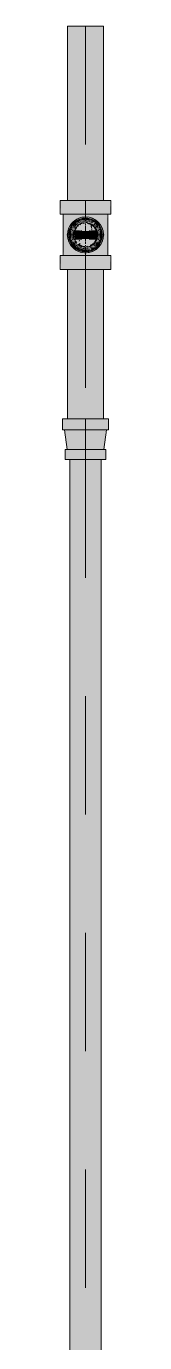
# Model space of a CAD drawing. Header units: millimetres. Extents: x -4000 to 187956, y -58990 to 162485.
# Drawn here: x 81716 to 81784, y 129964 to 131730 of the extents above; entities that cross this region are included whole.
import ezdxf

# ---------------------------------------------------------------- set-up
doc = ezdxf.new("R2010")
doc.units = ezdxf.units.MM
doc.linetypes.add('Dash 1_16_', pattern=[317.5, 158.75, -158.75])
for name, color, linetype, lineweight in [('F-SPRN', 3, 'Continuous', 9), ('P-PIPE', 3, 'Continuous', 9), ('P-PIPE-CNTR', 3, 'Continuous', 9)]:
    doc.layers.add(name, color=color, linetype=linetype, lineweight=lineweight)

# ---------------------------------------------------------------- blocks, each defined once
blk = doc.blocks.new('Sprinkler_Up - DN20-V250-FFS - TANG 1')
at = {"layer": 'F-SPRN', "transparency": 33554534}
for points in [[(10.9, 0), (22.2, 0), (18, 13.1), (6.9, 21.2), (-6.9, 21.2), (-18.2, 12.5), (-22.2, 0), (-3.9, 0.7), (-1.7, 2.9), (-1.2, 3.5), (-0.6, 4), (0.6, 4), (1.2, 3.5), (1.7, 2.9), (4.6, 0)], [(3.4, -21.2), (6.9, -21.2), (18, -13.1), (22.2, 0), (3.9, -0.7), (1.7, -2.9), (1.2, -3.5), (0.6, -4), (-0.6, -4), (-1.2, -3.5), (-1.7, -2.9), (-4.6, 0), (-22.2, 0), (-18, -13.1), (-6.9, -21.2), (0, -21.2)], [(0, -16.7), (4.3, -16.1), (11.8, -11.8), (16.1, -4.3), (16.1, 4.3), (10.8, 12.5), (8.3, 14.4), (0, 16.7), (-4.3, 16.1), (-11.8, 11.8), (-16.1, 4.3), (-16.1, -4.3), (-11.8, -11.8), (-8.3, -14.4)], [(0, -15.6), (7.8, -13.5), (13.5, -7.8), (15.1, -4), (15.1, 4), (13.5, 7.8), (7.8, 13.5), (0, 15.6), (-9.1, 12.5), (-11, 11), (-15.1, 4), (-15.1, -4), (-11, -11), (-7.8, -13.5)], [(-10.9, -5.5), (-10.9, 5.4), (-14.5, 5.4), (-14.5, -5.5)], [(-7.7, -5.5), (-7.7, 5.4), (-10.9, 5.4), (-10.9, -5.5)], [(0, -5.5), (0, 5.4), (-7.7, 5.4), (-7.7, -5.5)], [(0, 0), (5.7, 0), (2.9, 4.9), (-2.9, 4.9), (-5.7, 0)], [(-2.9, -4.9), (2.9, -4.9), (5.7, 0), (-5.7, 0)], [(0, 0), (4.6, 0), (0, 4.6), (-4.6, 0)], [(0, -4.6), (4.6, 0), (-4.6, 0)], [(0, -2.6), (1.3, 0), (-1.8, 0)], [(-1.3, 0), (1.8, 0), (0, 2.6)], [(7.7, -5.5), (7.7, 5.4), (0, 5.4), (0, -5.5)], [(7.7, -5.5), (10.9, -5.5), (10.9, 5.4), (7.7, 5.4)], [(14.5, -5.5), (14.5, 5.4), (10.9, 5.4), (10.9, -5.5)]]:
    blk.add_hatch(color=1, dxfattribs=at).paths.add_polyline_path(points)
at = {"layer": 'F-SPRN', "color": 1}
for p, q in [((-11.5, 5.4), (-14.5, 5.4)), ((-14.5, 5.4), (-11.3, 5.4)), ((-14.5, 5.4), (-14.5, 3.7)), ((-14.5, 3.3), (-14.5, 0)), ((-11.5, 5.4), (-11.5, 4)), ((-10.9, 1.9), (-10.9, 3.6)), ((-10.8, 5.4), (-8, 5.4)), ((-8.1, 5.4), (-10.8, 5.4)), ((-8.1, 5.4), (-8.1, 2.8)), ((-8.1, 2.5), (-8.1, 0.7)), ((-7.7, 4.8), (-7.7, 2.7)), ((-7.7, 4.8), (-7.7, 2.7)), ((-7.7, 2.1), (-7.7, 0.5)), ((-7.7, 2.1), (-7.7, 0.5)), ((-6.7, 5.4), (-4.7, 5.4)), ((-5.8, 3.8), (-5.8, 2.2)), ((-2.1, 0), (-2.1, 0)), ((-2.1, 0), (-2.1, -0.1)), ((0, 2.1), (-0.1, 2.1)), ((2.1, 0), (2.1, 0.1)), ((2.1, 0), (2.1, 0)), ((4.7, 5.4), (6.5, 5.4)), ((7.7, 5.4), (10.8, 5.4)), ((7.7, 5.2), (7.7, 2.7)), ((7.7, 5.2), (7.7, 2.7)), ((7.7, 2.3), (7.7, 0.5)), ((7.7, 2.3), (7.7, 0.5)), ((10.8, 5.4), (8.1, 5.4)), ((8.1, 5.4), (8.1, 2.8)), ((8.1, 2.5), (8.1, 0.4)), ((10.9, 5.4), (10.9, 5.4)), ((10.9, 5.4), (14.5, 5.4)), ((11.5, 5.4), (10.9, 5.4)), ((10.9, 3.6), (10.9, 0.2)), ((14.5, 5.4), (11.5, 5.4)), ((11.5, 5.4), (11.5, 4)), ((11.5, 3), (11.5, 0.2)), ((14.5, 5.4), (14.5, -5.5)), ((-14.5, -1.3), (-14.5, -3.7)), ((-11.1, -5.5), (-14.5, -5.5)), ((-14.5, -5.5), (-11.5, -5.5)), ((-10.9, -2.6), (-10.9, -1.3)), ((-10.8, -5.5), (-8.1, -5.5)), ((-7.8, -5.5), (-10.8, -5.5)), ((-8.1, -4.2), (-8.1, -5.5)), ((-7.7, -2.7), (-7.7, -4)), ((-7.7, -2.7), (-7.7, -4)), ((-7, -5.5), (-5.8, -5.5)), ((-4.8, -5.5), (-7, -5.5)), ((-5.8, -2.3), (-5.8, -3.8)), ((-2.1, -0.3), (-2, -0.4)), ((-2, -0.4), (-2, -0.5)), ((-2, -0.5), (-2, -0.6)), ((-2, -0.6), (-2, -0.7)), ((-2, -0.7), (-1.9, -0.7)), ((-1.9, -0.7), (-1.9, -0.8)), ((-1.9, -0.8), (-1.9, -0.9)), ((-1.9, -0.9), (-1.8, -1)), ((-1.8, -1), (-1.8, -1.1)), ((-1.8, -1), (-1.8, -1)), ((-1.8, -1.1), (-1.7, -1.2)), ((-1.7, -1.2), (-1.6, -1.3)), ((-1.7, -1.2), (-1.7, -1.2)), ((-1.6, -1.3), (-1.6, -1.4)), ((-1.6, -1.4), (-1.5, -1.4)), ((-1.5, -1.4), (-1.4, -1.5)), ((-1.4, -1.5), (-1.3, -1.6)), ((-1.4, -1.5), (-1.4, -1.5)), ((-1.3, -1.6), (-1.3, -1.7)), ((-1.3, -1.7), (-1.2, -1.7)), ((-1.2, -1.7), (-1.1, -1.7)), ((-1.1, -1.7), (-1.1, -1.8)), ((-1.1, -1.8), (-1, -1.8)), ((-1, -1.8), (-0.9, -1.9)), ((-0.9, -1.9), (-0.8, -1.9)), ((-0.8, -1.9), (-0.7, -2)), ((-0.8, -1.9), (-0.8, -1.9)), ((-0.7, -2), (-0.6, -2)), ((-0.6, -2), (-0.5, -2)), ((-0.5, -2), (-0.4, -2)), ((-0.4, -2), (-0.3, -2.1)), ((-0.4, -2), (-0.4, -2)), ((-0.3, -2.1), (-0.2, -2.1)), ((-0.2, -2.1), (-0.1, -2.1)), ((-0.1, -2.1), (0, -2.1)), ((0, -2.1), (0.1, -2.1)), ((0.1, -2.1), (0.2, -2.1)), ((0.1, -2.1), (0.1, -2.1)), ((0.2, -2.1), (0.3, -2.1)), ((0.3, -2.1), (0.4, -2)), ((0.4, -2), (0.5, -2)), ((0.5, -2), (0.6, -2)), ((0.6, -2), (0.7, -2)), ((0.6, -2), (0.6, -2)), ((0.7, -2), (0.8, -1.9)), ((0.8, -1.9), (0.9, -1.9)), ((0.9, -1.9), (1, -1.8)), ((0.9, -1.9), (0.9, -1.9)), ((1, -1.8), (1.1, -1.8)), ((1.1, -1.8), (1.2, -1.7)), ((1.2, -1.7), (1.3, -1.6)), ((1.2, -1.7), (1.2, -1.7)), ((1.3, -1.6), (1.4, -1.6)), ((1.4, -1.5), (1.5, -1.5)), ((1.4, -1.6), (1.4, -1.5)), ((1.5, -1.4), (1.6, -1.3)), ((1.5, -1.5), (1.5, -1.4)), ((1.6, -1.3), (1.7, -1.2)), ((1.6, -1.3), (1.6, -1.3)), ((1.7, -1.1), (1.8, -1.1)), ((1.7, -1.2), (1.7, -1.1)), ((1.8, -1), (1.9, -0.9)), ((1.8, -1.1), (1.8, -1)), ((1.9, -0.8), (2, -0.7)), ((1.9, -0.8), (1.9, -0.8)), ((1.9, -0.9), (1.9, -0.8)), ((2, -0.4), (2.1, -0.3)), ((2, -0.5), (2, -0.4)), ((2, -0.5), (2, -0.5)), ((2, -0.6), (2, -0.5)), ((2, -0.7), (2, -0.6)), ((2.1, -0.1), (2.1, 0)), ((2.1, -0.2), (2.1, -0.1)), ((2.1, -0.3), (2.1, -0.2)), ((7, -5.5), (4.8, -5.5)), ((5.8, -2.2), (5.8, -3.8)), ((5.8, -5.5), (7, -5.5)), ((7.7, -0.5), (7.7, -2.3)), ((7.7, -0.5), (7.7, -2.3)), ((7.7, -2.7), (7.7, -5.4)), ((7.7, -2.7), (7.7, -5.4)), ((10.8, -5.5), (7.7, -5.5)), ((8.1, -0.4), (8.1, -2.5)), ((8.1, -2.8), (8.1, -5.5)), ((8.1, -5.5), (10.8, -5.5)), ((10.9, -0.2), (10.9, -3.6)), ((10.9, -5.5), (11.5, -5.5)), ((14.5, -5.5), (10.9, -5.5)), ((10.9, -5.5), (10.9, -5.5)), ((11.5, -0.2), (11.5, -3)), ((11.5, -4), (11.5, -5.5)), ((11.5, -5.5), (14.5, -5.5))]:
    blk.add_line(p, q, dxfattribs=at)
at = {"layer": 'F-SPRN', "color": 1, "flags": 128}
for points in [[(-0.6, 2), (-0.7, 2), (-0.8, 1.9), (-0.9, 1.9), (-0.9, 1.9), (-1, 1.8), (-1.1, 1.8), (-1.2, 1.7), (-1.2, 1.7), (-1.3, 1.6), (-1.4, 1.6), (-1.4, 1.5), (-1.5, 1.5), (-1.5, 1.4), (-1.6, 1.3), (-1.6, 1.3), (-1.7, 1.2), (-1.7, 1.1), (-1.8, 1.1), (-1.8, 1), (-1.9, 0.9), (-1.9, 0.8), (-1.9, 0.8), (-2, 0.7), (-2, 0.6), (-2, 0.5), (-2, 0.5), (-2, 0.4), (-2.1, 0.3), (-2.1, 0.2), (-2.1, 0.1), (-2.1, 0)], [(-0.5, 2), (-0.6, 2), (-0.6, 2)], [(-0.1, 2.1), (-0.1, 2.1), (-0.2, 2.1), (-0.3, 2.1), (-0.4, 2), (-0.5, 2)], [(2.1, 0.1), (2.1, 0.2), (2.1, 0.2), (2.1, 0.3), (2, 0.4), (2, 0.5), (2, 0.6), (2, 0.7), (1.9, 0.7), (1.9, 0.8), (1.9, 0.9), (1.8, 1), (1.8, 1), (1.8, 1.1), (1.7, 1.2), (1.7, 1.2), (1.6, 1.3), (1.6, 1.4), (1.5, 1.4), (1.4, 1.5), (1.4, 1.5), (1.3, 1.6), (1.3, 1.7), (1.2, 1.7), (1.1, 1.7), (1.1, 1.8), (1, 1.8), (0.9, 1.9), (0.8, 1.9), (0.8, 1.9), (0.7, 2), (0.6, 2), (0.5, 2), (0.4, 2), (0.4, 2), (0.3, 2.1), (0.2, 2.1), (0.1, 2.1), (0, 2.1)], [(-2.1, -0.1), (-2.1, -0.2), (-2.1, -0.2), (-2.1, -0.3)]]:
    blk.add_lwpolyline(points, dxfattribs=at)
at = {"layer": 'F-SPRN', "color": 1}
for radius, start, end in [(22.2, 360, 180), (21.9, 108.2621, 125.7507), (21.9, 99.348, 107.901), (21.9, 90.145, 98.8503), (21.9, 72.5583, 89.4624), (21.9, 54.2493, 71.7379), (21.9, 165.6773, 179.2615), (21.9, 144.9438, 164.8151), (21.9, 144, 144.9438), (21.9, 126.6942, 143.2701), (16.7, 167.6802, 180), (16.7, 167.6802, 180), (16.7, 155.3879, 164.9693), (16.7, 155.3879, 164.9693), (15.6, 166.4265, 180), (15.6, 166.4265, 180), (15.6, 150.9409, 165), (15.6, 159.6139, 165), (16.7, 136.7213, 149.931), (16.7, 136.7213, 149.931), (15.6, 150.9409, 156.3845), (15.6, 138.4214, 150), (15.6, 138.4214, 150), (16.7, 130.7528, 135), (16.7, 130.7528, 135), (16.7, 121.4181, 130.5751), (16.7, 121.4181, 130.5751), (15.6, 126.205, 133.2078), (15.6, 126.205, 133.2078), (16.7, 106.5995, 120), (16.7, 106.5995, 120), (15.6, 114.4363, 119.9813), (15.6, 114.4363, 119.9813), (4.63, 155.7832, 180), (4.63, 155.7832, 180), (16.7, 96.4143, 105), (16.7, 96.4143, 105), (4.63, 109.0192, 138.2703), (4.63, 109.0192, 138.2703), (15.6, 95.5762, 100.6843), (15.6, 95.5762, 100.6843), (2.56, 109.0192, 168.8278), (2.56, 109.0192, 168.8278), (2.04, 109.0192, 180), (16.7, 83.0684, 90), (16.7, 83.0684, 90), (4.63, 17.9592, 90), (4.63, 17.9592, 90), (3.81, 57.0577, 90), (2.56, 14.5599, 90), (2.56, 14.5599, 90), (2.04, 10.4703, 90), (15.6, 75.573, 80.5892), (15.6, 75.573, 80.5892), (3.81, 16.1605, 43.8358), (15.6, 67.5614, 74.5481), (15.6, 67.5614, 74.5481), (16.7, 60, 75), (16.7, 60, 75), (15.6, 60.0187, 65.5637), (15.6, 60.0187, 65.5637), (15.6, 54.096, 60), (15.6, 54.096, 60), (16.7, 49.4249, 58.5819), (16.7, 49.4249, 58.5819), (15.6, 46.7922, 53.795), (15.6, 46.7922, 53.795), (16.7, 48.9777, 49.2472), (16.7, 45, 48.9777), (16.7, 48.9777, 49.2472), (16.7, 45, 48.9777), (15.6, 45, 45.7513), (15.6, 45, 45.7513), (15.6, 30, 41.5786), (15.6, 30, 41.5786), (16.7, 30, 43.2787), (16.7, 30, 43.2787), (21.9, 36.7299, 53.3058), (15.6, 23.6155, 29.5646), (15.6, 15, 29.5646), (15.6, 15, 20.3861), (16.7, 15, 24.6121), (16.7, 15, 24.6121), (15.6, 360, 13.6618), (15.6, 0, 13.6618), (16.7, 360, 12.3198), (16.7, 0, 12.3198), (21.9, 15.1849, 35.2302), (21.9, 0.7385, 14.3227), (22.2, 180, 360), (21.9, 180.7385, 194.3227), (21.9, 195.1849, 215.2302), (21.9, 216.7299, 233.3058), (16.7, 180, 192.3198), (16.7, 180, 192.3198), (16.7, 195.0307, 204.6121), (16.7, 195.0307, 204.6121), (15.6, 181.9082, 193.6618), (15.6, 181.9082, 193.6618), (15.6, 197.3339, 209.5646), (15.6, 197.3339, 209.5646), (16.7, 210.069, 223.2787), (16.7, 210.069, 223.2787), (15.6, 212.5472, 221.5786), (15.6, 212.5472, 221.5786), (16.7, 229.4249, 238.5819), (16.7, 229.4249, 238.5819), (15.6, 233.795, 240), (15.6, 233.795, 240), (16.7, 240, 255), (16.7, 240, 255), (15.6, 240.0187, 254.5481), (15.6, 240.0187, 254.5481), (4.63, 197.9592, 0), (4.63, 197.9592, 360), (15.6, 255, 267.64), (15.6, 255, 267.64), (3.81, 196.1605, 360), (2.56, 191.1677, 270), (2.56, 191.1677, 270), (2.04, 190.4703, 270), (16.7, 263.0684, 270), (16.7, 263.0684, 270), (2.04, 270, 0), (2.56, 270, 0), (2.56, 270, 360), (15.6, 275.5762, 280.6843), (15.6, 275.5762, 280.6843), (16.7, 276.4143, 285), (16.7, 276.4143, 285), (16.7, 286.5995, 300), (16.7, 286.5995, 300), (15.6, 294.4363, 299.9813), (15.6, 294.4363, 299.9813), (15.6, 300, 313.2078), (15.6, 300, 313.2078), (16.7, 301.4181, 310.5751), (16.7, 301.4181, 310.5751), (15.6, 314.2487, 315), (15.6, 314.2487, 315), (16.7, 311.0223, 315), (16.7, 311.0223, 315), (15.6, 318.4214, 330), (15.6, 318.4214, 330), (16.7, 316.7213, 330), (16.7, 316.7213, 330), (21.9, 306.6942, 323.2701), (15.6, 330.4354, 345), (15.6, 330.4354, 336.3845), (15.6, 339.6139, 345), (15.6, 346.3382, 360), (15.6, 346.3382, 360), (16.7, 335.3879, 345), (16.7, 335.3879, 345), (16.7, 347.6802, 360), (16.7, 347.6802, 360), (21.9, 324.7698, 344.8151), (21.9, 345.6773, 359.2615), (21.9, 234.2493, 251.7379), (21.9, 252.5583, 269.4624), (21.9, 270.145, 278.8503), (21.9, 279.348, 287.901), (21.9, 288.2621, 305.7507)]:
    blk.add_arc((0, 0), radius, start, end, dxfattribs=at)
blk = doc.blocks.new('Steel_Transition_Threaded_HoaPhat - Standard-V256-FFS - TANG 1')
at = {"layer": 'P-PIPE', "lineweight": 13, "transparency": 33554534}
h = blk.add_hatch(color=1, dxfattribs=at)
h.paths.add_polyline_path([(81750, 131427.6), (81755.8, 131428.4), (81761.3, 131430.6), (81765.9, 131434.2), (81769.5, 131438.8), (81771.7, 131444.3), (81772.5, 131450.1), (81771.7, 131455.9), (81769.5, 131461.3), (81765.9, 131466), (81760.9, 131469.7), (81755.8, 131471.8), (81750, 131472.6), (81744.2, 131471.8), (81738.8, 131469.6), (81731.5, 131462.6), (81730.5, 131461.3), (81728.3, 131455.9), (81727.5, 131450.1), (81728.3, 131444.3), (81730.5, 131438.8), (81734.1, 131434.2), (81738.8, 131430.6), (81744.2, 131428.4)])
h.paths.add_polyline_path([(81750, 131430), (81744.8, 131430.7), (81740, 131432.7), (81735.8, 131435.9), (81732.6, 131440), (81730.6, 131444.9), (81729.9, 131450.1), (81730.6, 131455.3), (81734.5, 131462.6), (81735.8, 131464.3), (81740, 131467.5), (81744.8, 131469.5), (81750, 131470.2), (81755.2, 131469.5), (81760.9, 131466.9), (81764.2, 131464.3), (81767.4, 131460.1), (81769.4, 131455.3), (81770.1, 131450.1), (81769.4, 131444.9), (81767.4, 131440), (81760.9, 131433.3), (81760.1, 131432.7), (81755.2, 131430.7)])
for points in [[(81750, 131430), (81750, 131433.7), (81741.8, 131435.9), (81735.8, 131441.9), (81733.6, 131450.1), (81735.8, 131458.3), (81741.8, 131464.3), (81750, 131466.5), (81750, 131470.2), (81744.8, 131469.5), (81740, 131467.5), (81734.5, 131462.6), (81732.6, 131460.1), (81730.6, 131455.3), (81729.9, 131450.1), (81730.6, 131444.9), (81732.6, 131440), (81735.8, 131435.9), (81740, 131432.7), (81744.8, 131430.7)], [(81750, 131431.6), (81754.8, 131432.2), (81760.9, 131435.3), (81763.1, 131437), (81766, 131440.8), (81767.9, 131445.3), (81768.5, 131450.1), (81767.9, 131454.9), (81766, 131459.3), (81760.9, 131464.9), (81759.3, 131466.1), (81754.8, 131468), (81750, 131468.6), (81745.2, 131468), (81740.8, 131466.1), (81736.5, 131462.6), (81734, 131459.3), (81732.1, 131454.9), (81731.5, 131450.1), (81732.1, 131445.3), (81734, 131440.8), (81736.9, 131437), (81740.8, 131434.1), (81745.2, 131432.2)], [(81750, 131430), (81755.2, 131430.7), (81760.9, 131433.3), (81764.2, 131435.9), (81767.4, 131440), (81769.4, 131444.9), (81770.1, 131450.1), (81769.4, 131455.3), (81767.4, 131460.1), (81760.9, 131466.9), (81760.1, 131467.5), (81755.2, 131469.5), (81750, 131470.2), (81750, 131466.5), (81758.2, 131464.3), (81764.2, 131458.3), (81766.4, 131450.1), (81764.2, 131441.9), (81758.2, 131435.9), (81750, 131433.7)]]:
    blk.add_hatch(color=1, dxfattribs=at).paths.add_polyline_path(points)
at = {"layer": 'P-PIPE', "color": 20, "lineweight": 13}
for radius, start, end in [(22.5, 90, 270), (22.5, 150, 165), (22.5, 135, 150), (20.1, 150, 162.7449), (20.1, 141.0399, 148.1553), (18.5, 137.133, 150), (18.5, 137.133, 150), (22.5, 105, 135), (20.1, 128.8856, 139.8677), (16.4, 143.5463, 150), (18.5, 135, 137.133), (18.5, 135, 137.133), (18.5, 123.4976, 133.2041), (18.5, 123.4976, 133.2041), (20.1, 109.6859, 125.0043), (16.4, 121.0738, 128.0319), (18.5, 106.819, 120), (18.5, 106.819, 120), (16.4, 115.1607, 120), (16.4, 107.4657, 111.9681), (22.5, 90, 105), (20.1, 100.9975, 105), (18.5, 91.4353, 103.2046), (18.5, 91.4353, 103.2046), (16.4, 96.2132, 104.6042), (20.1, 90.5246, 98.5089), (22.5, 75, 90), (22.5, 270, 90), (18.5, 78.0986, 90), (18.5, 78.0986, 90), (22.5, 270, 45), (20.1, 75.0607, 87.9279), (18.5, 60, 75), (18.5, 60, 75), (16.4, 66.9681, 72.9388), (20.1, 57.0412, 75), (22.5, 45, 75), (16.4, 50.4733, 56.6389), (16.4, 48.2037, 50.4105), (16.4, 45, 48.2037), (18.5, 46.7959, 53.6534), (18.5, 46.7959, 53.6534), (20.1, 45, 51.1144), (16.4, 30, 38.0319), (18.5, 30, 43.5703), (18.5, 30, 43.5703), (20.1, 31.8447, 45), (20.1, 17.2551, 30), (22.5, 165, 195), (22.5, 195, 210), (20.1, 166.0499, 193.9501), (20.1, 197.2551, 210), (18.5, 166.5939, 180), (18.5, 166.5939, 193.4061), (18.5, 180, 193.4061), (18.5, 157.6232, 165), (18.5, 157.6232, 165), (18.5, 195, 202.3768), (18.5, 195, 202.3768), (16.4, 168.5467, 178.9063), (16.4, 184.8393, 191.4533), (18.5, 210, 223.5703), (18.5, 210, 223.5703), (16.4, 158.0319, 163.506), (16.4, 210.6635, 216.4537), (18.5, 316.4297, 330), (18.5, 316.4297, 330), (16.4, 338.0319, 342.8691), (16.4, 0, 8.0319), (16.4, 353.5463, 0), (18.5, 15, 22.3768), (18.5, 15, 22.3768), (18.5, 337.6232, 345), (18.5, 337.6232, 345), (20.1, 330, 342.7449), (18.5, 0, 13.4061), (18.5, 346.5939, 13.4061), (18.5, 346.5939, 0), (20.1, 346.0499, 13.9501), (22.5, 210, 225), (20.1, 211.8447, 231.1144), (22.5, 225, 255), (18.5, 226.7959, 236.5024), (18.5, 226.7959, 236.5024), (20.1, 234.9957, 255), (16.4, 230.4733, 236.6389), (18.5, 240, 255), (18.5, 240, 255), (16.4, 240, 246.5955), (22.5, 255, 270), (16.4, 250.3629, 255), (20.1, 255.0607, 267.9279), (18.5, 258.0986, 270), (18.5, 258.0986, 270), (16.4, 264.1652, 268.506), (20.1, 270.5246, 278.5089), (18.5, 271.4353, 283.2046), (18.5, 271.4353, 283.2046), (16.4, 276.2132, 283.9063), (20.1, 280.9975, 285), (16.4, 287.4657, 291.9681), (18.5, 286.819, 300), (18.5, 286.819, 300), (16.4, 293.4045, 300), (20.1, 289.6859, 302.9588), (16.4, 311.7963, 315), (18.5, 306.3466, 313.2041), (18.5, 306.3466, 313.2041), (20.1, 308.8856, 328.1553)]:
    blk.add_arc((81750, 131450.1), radius, start, end, dxfattribs=at)

msp = doc.modelspace()

# ---------------------------------------------------------------- hatches: boundary and pattern name
at = {"layer": 'P-PIPE', "transparency": 33554534}
for points in [[(81743.8, 131496.4), (81750, 131496.4), (81750, 131729.9), (81725.9, 131729.9), (81726.7, 131496.4), (81737.9, 131496.4)], [(81773.3, 131496.4), (81774.1, 131496.4), (81773.3, 131729.9), (81750, 131729.9), (81750, 131496.4), (81770.9, 131496.4)], [(81726.1, 131478), (81750, 131478), (81750, 131496.4), (81716.2, 131496.4), (81717.4, 131478), (81720.7, 131478)], [(81783.8, 131478), (81782.6, 131496.4), (81750, 131496.4), (81750, 131478), (81782.6, 131478)], [(81731.9, 131422.3), (81750, 131422.3), (81750, 131428.9), (81742.6, 131430.3), (81736.3, 131434), (81731.7, 131439.4), (81729.2, 131446.3), (81729.2, 131453.9), (81733.3, 131462.6), (81736.3, 131466.2), (81742.6, 131469.9), (81750, 131471.2), (81750, 131478), (81720, 131478), (81721, 131422.3), (81728.8, 131422.3)], [(81768.1, 131422.3), (81780, 131422.3), (81779, 131478), (81750, 131478), (81750, 131471.2), (81757.5, 131469.9), (81763.7, 131466.2), (81768.3, 131460.8), (81770.8, 131453.9), (81770.8, 131446.3), (81768.3, 131439.4), (81760.9, 131432.3), (81757.5, 131430.3), (81750, 131428.9), (81750, 131422.3), (81765, 131422.3)], [(81750, 131426), (81756.2, 131426.8), (81762.1, 131429.2), (81767.1, 131433), (81770.9, 131438), (81773.3, 131443.8), (81774.1, 131450.1), (81773.3, 131456.3), (81770.9, 131462.1), (81767.1, 131467.1), (81760.9, 131471.5), (81756.2, 131473.4), (81750, 131474.2), (81743.8, 131473.4), (81737.9, 131471), (81733, 131467.1), (81729.1, 131462.1), (81726.7, 131456.3), (81725.9, 131450.1), (81726.7, 131443.8), (81729.1, 131438), (81733, 131433), (81737.9, 131429.2), (81743.8, 131426.8), (81748.9, 131426.1)], [(81741.7, 131435.6), (81742.8, 131437.6), (81741.7, 131441.7), (81742.8, 131445.9), (81745.8, 131449), (81757.2, 131454.3), (81758.4, 131458.4), (81757.2, 131462.6), (81755.9, 131464.3), (81750, 131466.8), (81741.7, 131464.6), (81735.5, 131458.4), (81733.3, 131450.1), (81735.5, 131441.7), (81738.2, 131438.3)], [(81750, 131433.4), (81758.4, 131435.6), (81761.8, 131438.3), (81766.1, 131445.8), (81766.1, 131454.4), (81760.9, 131462.6), (81758.4, 131464.6), (81750, 131466.8), (81745.7, 131466.2), (81738.2, 131461.9), (81733.9, 131454.4), (81733.9, 131445.8), (81738.2, 131438.3), (81741.7, 131435.6)], [(81726.1, 131403.8), (81750, 131403.8), (81750, 131422.3), (81716.2, 131422.3), (81717.4, 131403.8), (81720.7, 131403.8)], [(81783.8, 131403.8), (81782.6, 131422.3), (81750, 131422.3), (81750, 131403.8), (81782.6, 131403.8)], [(81743.8, 131203.5), (81750, 131203.5), (81750, 131403.8), (81725.9, 131403.8), (81726.7, 131203.5), (81737.9, 131203.5)], [(81750, 131203.5), (81774.1, 131203.5), (81773.3, 131403.8), (81750, 131403.8), (81750, 131280.1)], [(81720.3, 131188.6), (81780.8, 131188.6), (81779.8, 131203.5), (81719.2, 131203.5), (81719.2, 131188.6)], [(81771.5, 131162.2), (81774.8, 131162.2), (81777.1, 131188.6), (81721.9, 131188.6), (81726.1, 131162.2), (81767.5, 131162.2)], [(81723.6, 131148.9), (81777.4, 131148.9), (81776.4, 131162.2), (81722.7, 131162.2), (81722.7, 131148.9)], [(81750, 128493.7), (81750, 131148.9), (81728.9, 131148.9), (81729.6, 128493.7), (81744.5, 128493.7)], [(81750, 128493.7), (81771.1, 128493.7), (81770.4, 131148.9), (81750, 131148.9), (81750, 128506)]]:
    msp.add_hatch(color=1, dxfattribs=at).paths.add_polyline_path(points)

# ---------------------------------------------------------------- linework, layer by layer
at = {"layer": 'P-PIPE', "color": 20, "lineweight": 13}
for p, q in [((81725.9, 131729.9), (81725.9, 131496.4)), ((81774.1, 131729.9), (81725.9, 131729.9)), ((81774.1, 131496.4), (81774.1, 131729.9)), ((81716.2, 131496.4), (81716.2, 131478)), ((81725.8, 131496.4), (81716.2, 131496.4)), ((81750, 131496.4), (81716.2, 131496.4)), ((81725.9, 131496.4), (81732.9, 131496.4)), ((81732.9, 131496.4), (81726.6, 131496.4)), ((81741.3, 131496.4), (81733.1, 131496.4)), ((81733.1, 131496.4), (81766.9, 131496.4)), ((81750, 131496.4), (81741.3, 131496.4)), ((81758.7, 131496.4), (81750, 131496.4)), ((81783.8, 131496.4), (81750, 131496.4)), ((81766.9, 131496.4), (81758.7, 131496.4)), ((81773.4, 131496.4), (81767.1, 131496.4)), ((81767.1, 131496.4), (81774.1, 131496.4)), ((81779.3, 131496.4), (81774.2, 131496.4)), ((81783.8, 131496.4), (81779.3, 131496.4)), ((81783.8, 131478), (81783.8, 131496.4)), ((81716.2, 131478), (81719.8, 131478)), ((81716.2, 131478), (81750, 131478)), ((81720, 131478), (81720, 131422.3)), ((81721, 131478), (81720, 131478)), ((81741.2, 131478), (81720, 131478)), ((81721, 131478), (81726.1, 131478)), ((81724, 131478), (81721, 131478)), ((81728.8, 131478), (81724, 131478)), ((81726.1, 131478), (81733.1, 131478)), ((81735, 131478), (81728.8, 131478)), ((81733.1, 131478), (81741.3, 131478)), ((81741.2, 131478), (81735, 131478)), ((81742.2, 131478), (81750, 131478)), ((81750, 131478), (81742.2, 131478)), ((81750, 131478), (81742.2, 131478)), ((81750, 131478), (81757.8, 131478)), ((81750, 131478), (81783.8, 131478)), ((81757.8, 131478), (81750, 131478)), ((81757.8, 131478), (81750, 131478)), ((81758.7, 131478), (81761, 131478)), ((81761, 131478), (81758.8, 131478)), ((81780, 131478), (81758.8, 131478)), ((81761.5, 131478), (81766.9, 131478)), ((81765, 131478), (81761.5, 131478)), ((81771.2, 131478), (81765, 131478)), ((81766.9, 131478), (81773.9, 131478)), ((81776, 131478), (81771.2, 131478)), ((81773.9, 131478), (81779, 131478)), ((81779, 131478), (81776, 131478)), ((81780, 131478), (81779, 131478)), ((81780, 131422.3), (81780, 131478)), ((81780.2, 131478), (81783.8, 131478)), ((81716.2, 131422.3), (81716.2, 131403.8)), ((81719.8, 131422.3), (81716.2, 131422.3)), ((81750, 131422.3), (81716.2, 131422.3)), ((81720, 131422.3), (81721, 131422.3)), ((81720, 131422.3), (81741.2, 131422.3)), ((81726.1, 131422.3), (81721, 131422.3)), ((81721, 131422.3), (81724, 131422.3)), ((81724, 131422.3), (81728.8, 131422.3)), ((81733.1, 131422.3), (81726.1, 131422.3)), ((81728.8, 131422.3), (81735, 131422.3)), ((81741.3, 131422.3), (81733.1, 131422.3)), ((81735, 131422.3), (81741.2, 131422.3)), ((81750, 131422.3), (81742.2, 131422.3)), ((81742.2, 131422.3), (81750, 131422.3)), ((81742.2, 131422.3), (81750, 131422.3)), ((81757.8, 131422.3), (81750, 131422.3)), ((81783.8, 131422.3), (81750, 131422.3)), ((81750, 131422.3), (81757.8, 131422.3)), ((81750, 131422.3), (81757.8, 131422.3)), ((81766.9, 131422.3), (81758.7, 131422.3)), ((81758.8, 131422.3), (81765, 131422.3)), ((81758.8, 131422.3), (81780, 131422.3)), ((81765, 131422.3), (81771.2, 131422.3)), ((81773.9, 131422.3), (81766.9, 131422.3)), ((81771.2, 131422.3), (81776, 131422.3)), ((81779, 131422.3), (81773.9, 131422.3)), ((81776, 131422.3), (81779, 131422.3)), ((81779, 131422.3), (81780, 131422.3)), ((81783.8, 131422.3), (81780.2, 131422.3)), ((81783.8, 131403.8), (81783.8, 131422.3)), ((81716.2, 131403.8), (81720.7, 131403.8)), ((81716.2, 131403.8), (81750, 131403.8)), ((81720.7, 131403.8), (81725.8, 131403.8)), ((81725.9, 131403.8), (81725.9, 131203.5)), ((81732.9, 131403.8), (81725.9, 131403.8)), ((81726.6, 131403.8), (81732.9, 131403.8)), ((81733.1, 131403.8), (81741.3, 131403.8)), ((81766.9, 131403.8), (81733.1, 131403.8)), ((81741.3, 131403.8), (81750, 131403.8)), ((81750, 131403.8), (81758.7, 131403.8)), ((81750, 131403.8), (81783.8, 131403.8)), ((81758.7, 131403.8), (81766.9, 131403.8)), ((81767.1, 131403.8), (81773.4, 131403.8)), ((81774.1, 131403.8), (81767.1, 131403.8)), ((81774.1, 131203.5), (81774.1, 131403.8)), ((81774.2, 131403.8), (81783.8, 131403.8)), ((81719.2, 131203.5), (81719.2, 131188.6)), ((81780.8, 131203.5), (81719.2, 131203.5)), ((81725.7, 131203.5), (81719.2, 131203.5)), ((81725.9, 131203.5), (81728, 131203.5)), ((81728.2, 131203.5), (81726.5, 131203.5)), ((81734.6, 131203.5), (81729, 131203.5)), ((81729.1, 131203.5), (81770.9, 131203.5)), ((81742, 131203.5), (81734.6, 131203.5)), ((81750, 131203.5), (81742, 131203.5)), ((81758, 131203.5), (81750, 131203.5)), ((81765.4, 131203.5), (81758, 131203.5)), ((81771, 131203.5), (81765.4, 131203.5)), ((81773.5, 131203.5), (81771.8, 131203.5)), ((81772, 131203.5), (81774.1, 131203.5)), ((81780.8, 131203.5), (81774.3, 131203.5)), ((81780.8, 131188.6), (81780.8, 131203.5)), ((81719.2, 131188.6), (81721.7, 131188.6)), ((81719.2, 131188.6), (81780.8, 131188.6)), ((81721.9, 131188.6), (81725.2, 131162.2)), ((81723.3, 131188.6), (81728.2, 131188.6)), ((81728.2, 131188.6), (81734.6, 131188.6)), ((81734.6, 131188.6), (81742, 131188.6)), ((81742.7, 131188.6), (81750, 131188.6)), ((81750, 131188.6), (81757.3, 131188.6)), ((81758, 131188.6), (81765.4, 131188.6)), ((81765.4, 131188.6), (81771.8, 131188.6)), ((81771.8, 131188.6), (81776.7, 131188.6)), ((81774.8, 131162.2), (81778.1, 131188.6)), ((81778.3, 131188.6), (81780.8, 131188.6)), ((81722.7, 131162.2), (81722.7, 131148.9)), ((81777.4, 131162.2), (81722.7, 131162.2)), ((81725, 131162.2), (81722.7, 131162.2)), ((81730.7, 131162.2), (81726.3, 131162.2)), ((81736.3, 131162.2), (81730.7, 131162.2)), ((81742.9, 131162.2), (81736.3, 131162.2)), ((81750, 131162.2), (81743.6, 131162.2)), ((81756.4, 131162.2), (81750, 131162.2)), ((81763.7, 131162.2), (81757.1, 131162.2)), ((81769.3, 131162.2), (81763.7, 131162.2)), ((81773.7, 131162.2), (81769.3, 131162.2)), ((81777.4, 131162.2), (81775, 131162.2)), ((81777.4, 131148.9), (81777.4, 131162.2)), ((81722.7, 131148.9), (81728.7, 131148.9)), ((81722.7, 131148.9), (81777.4, 131148.9)), ((81728.9, 131148.9), (81728.9, 128493.7)), ((81729.6, 131148.9), (81728.9, 131148.9)), ((81768.3, 131148.9), (81731.7, 131148.9)), ((81731.7, 131148.9), (81736.3, 131148.9)), ((81736.3, 131148.9), (81742.9, 131148.9)), ((81742.9, 131148.9), (81750, 131148.9)), ((81750, 131148.9), (81757.1, 131148.9)), ((81757.1, 131148.9), (81763.7, 131148.9)), ((81763.7, 131148.9), (81768.4, 131148.9)), ((81771.1, 131148.9), (81770.4, 131148.9)), ((81771.1, 128493.7), (81771.1, 131148.9)), ((81771.3, 131148.9), (81777.4, 131148.9))]:
    msp.add_line(p, q, dxfattribs=at)
for radius, start, end in [(24.1, 90, 270), (24.1, 150, 267.2695), (24.1, 148.5565, 150), (24.1, 90, 148.5565), (21.1, 151.0876, 154.6013), (21.1, 137.2293, 141.8404), (21.1, 128.0211, 135), (21.1, 108.8679, 125.8689), (21.1, 99.731, 105), (21.1, 90, 98.0211), (24.1, 272.7305, 90), (24.1, 270, 90), (21.1, 75, 87.7707), (21.1, 62.2293, 68.0211), (21.1, 58.9853, 60), (21.1, 54.1311, 58.9853), (21.1, 38.1596, 51.9789), (21.1, 25.3987, 30), (21.1, 165.7378, 177.9758), (21.1, 183.5565, 194.2622), (21.1, 158.0211, 165), (21.1, 195, 203.0211), (21.1, 205.3987, 210), (21.1, 330, 334.6013), (21.1, 336.9789, 345), (21.1, 15, 21.9789), (21.1, 345.7378, 357.9758), (21.1, 2.0242, 12.7707), (21.1, 219.3488, 233.0211), (21.1, 234.4236, 245.5764), (21.1, 246.9789, 251.1321), (21.1, 255, 270), (24.1, 267.2695, 270), (21.1, 270, 276.9789), (24.1, 270, 272.7305), (21.1, 279.731, 285), (21.1, 291.9789, 300), (21.1, 300, 301.0147), (21.1, 301.0147, 305.8689), (21.1, 315, 320.0725), (21.1, 321.9789, 326.1637)]:
    msp.add_arc((81750, 131450.1), radius, start, end, dxfattribs=at)
at = {"layer": 'P-PIPE', "color": 1}
for centre, radius, start, end in [((81750, 131458.4), 8.35, 69.0027, 79.2369), ((81750, 131458.4), 8.35, 30, 30.1617), ((81750, 131458.4), 8.35, 20.1285, 29.0413), ((81750, 131458.4), 8.35, 8.0385, 17.9918), ((81750, 131458.4), 8.35, 352.2824, 1.6717), ((81750, 131450.1), 16.7, 52.0082, 57.203), ((81750, 131450.1), 16.7, 46.0317, 51.8726), ((81750, 131450.1), 16.7, 32.3031, 39.2955), ((81750, 131450.1), 16.7, 23.314, 31.0974), ((81750, 131450.1), 16.7, 170.1108, 177.203), ((81750, 131450.1), 16.7, 182.797, 189.8892), ((81750, 131450.1), 16.7, 190.2154, 195.2487), ((81750, 131450.1), 16.7, 157.579, 164.2722), ((81750, 131441.7), 8.35, 172.0327, 181.5407), ((81750, 131441.7), 8.35, 131.0366, 150), ((81750, 131441.7), 8.35, 115.6806, 125.5287), ((81750, 131441.7), 8.35, 100.6842, 114.0387), ((81750, 131441.7), 8.35, 90, 100.6842), ((81750, 131458.4), 8.35, 270, 280.6842), ((81750, 131458.4), 8.35, 316.3183, 330), ((81750, 131450.1), 16.7, 328.9026, 336.686), ((81750, 131450.1), 16.7, 16.9375, 22.421), ((81750, 131450.1), 16.7, 337.2636, 343.0625), ((81750, 131450.1), 16.7, 4.3093, 9.8892), ((81750, 131450.1), 16.7, 231.8726, 237.203), ((81750, 131441.7), 8.35, 199.9004, 209.0413), ((81750, 131441.7), 8.35, 226.6998, 237.8461), ((81750, 131441.7), 8.35, 249.0027, 259.2369), ((81750, 131450.1), 16.7, 264.6626, 273.5288), ((81750, 131450.1), 16.7, 308.1274, 313.9683)]:
    msp.add_arc(centre, radius, start, end, dxfattribs=at)
at = {"layer": 'P-PIPE-CNTR', "color": 1, "linetype": 'Dash 1_16_'}
for p, q in [((81750, 131729.9), (81750, 131496.4)), ((81750, 131729.9), (81750, 131496.4)), ((81750, 131472.6), (81750, 131475.1)), ((81750, 131471.2), (81750, 131472.6)), ((81750, 131468.6), (81750, 131470.2)), ((81750, 131463.6), (81750, 131465.2)), ((81750, 131459.8), (81750, 131462.6)), ((81750, 131455.5), (81750, 131459.1)), ((81725, 131450.1), (81727.5, 131450.1)), ((81727.8, 131450.1), (81731.5, 131450.1)), ((81731.5, 131450.1), (81733.3, 131450.1)), ((81736.9, 131450.1), (81740.4, 131450.1)), ((81740.4, 131450.1), (81742.3, 131450.1)), ((81745.4, 131450.1), (81747.6, 131450.1)), ((81748.7, 131450.1), (81750, 131450.1)), ((81750, 131452.6), (81750, 131454.3)), ((81750, 131450.1), (81750, 131452.1)), ((81750, 131448), (81750, 131450.1)), ((81750, 131450.1), (81751.3, 131450.1)), ((81750, 131445.9), (81750, 131447.5)), ((81750, 131441.1), (81750, 131444.6)), ((81751.8, 131450.1), (81754.6, 131450.1)), ((81755.7, 131450.1), (81760.9, 131450.1)), ((81760.9, 131450.1), (81763.5, 131450.1)), ((81766.4, 131450.1), (81768.5, 131450.1)), ((81768.5, 131450.1), (81772.2, 131450.1)), ((81772.5, 131450.1), (81775, 131450.1)), ((81750, 131438.1), (81750, 131440.4)), ((81750, 131435), (81750, 131436.5)), ((81750, 131432.2), (81750, 131433.4)), ((81750, 131430), (81750, 131431.6)), ((81750, 131427.6), (81750, 131428.9)), ((81750, 131425.1), (81750, 131427.6)), ((81750, 131403.8), (81750, 131203.5)), ((81750, 131403.8), (81750, 131203.5)), ((81750, 131148.9), (81750, 128493.7)), ((81750, 131148.9), (81750, 128493.7))]:
    msp.add_line(p, q, dxfattribs=at)
at = {"layer": 'P-PIPE-CNTR', "color": 20, "lineweight": 13}
for p, q in [((81750, 131474.2), (81750, 131496.4)), ((81750, 131471.2), (81750, 131472.6)), ((81750, 131468.6), (81750, 131470.2)), ((81750, 131463.6), (81750, 131465.2)), ((81750, 131459.8), (81750, 131462.6)), ((81750, 131455.5), (81750, 131459.1)), ((81750, 131452.6), (81750, 131454.3)), ((81750, 131450.1), (81750, 131452.1)), ((81750, 131448), (81750, 131450.1)), ((81750, 131446.1), (81750, 131447.5)), ((81750, 131441.1), (81750, 131444.6)), ((81750, 131438.1), (81750, 131440.1)), ((81750, 131435.3), (81750, 131436.5)), ((81750, 131430), (81750, 131431.6)), ((81750, 131427.6), (81750, 131428.9)), ((81750, 131426.1), (81750, 131427.6)), ((81750, 131403.8), (81750, 131426)), ((81750, 131203.5), (81750, 131148.9))]:
    msp.add_line(p, q, dxfattribs=at)

# ---------------------------------------------------------------- block references
at = {"layer": 'F-SPRN', "color": 1}
msp.add_blockref('Sprinkler_Up - DN20-V250-FFS - TANG 1', (81750, 131450.1), dxfattribs=at)
at = {"layer": 'P-PIPE', "color": 20, "lineweight": 13}
msp.add_blockref('Steel_Transition_Threaded_HoaPhat - Standard-V256-FFS - TANG 1', (0, 0), dxfattribs=at)

doc.saveas('drawing.dxf')
